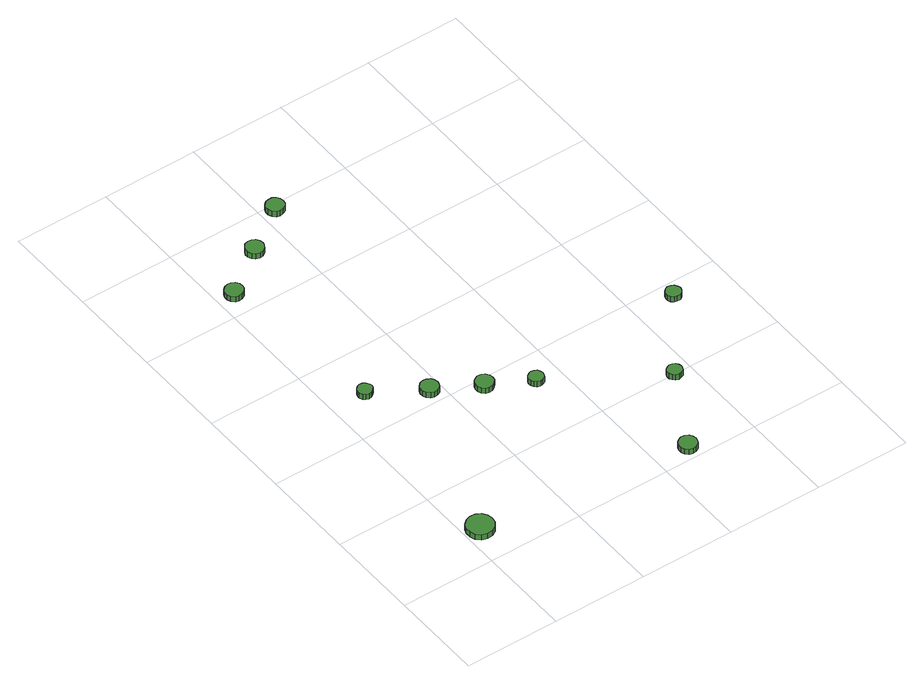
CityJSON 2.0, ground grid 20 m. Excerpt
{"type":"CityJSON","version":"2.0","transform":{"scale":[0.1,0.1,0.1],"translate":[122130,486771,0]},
"CityObjects":{
"tree1":{"type":"SolitaryVegetationObject","attributes":{"function":"something"},"geometry":[{"type":"MultiSurface","lod":"1","boundaries":[[[0,1,2,3,4,5,6,7,8,9,10,11,12,13,14]],[[15,16,17,18,19,20,21,22,23,24,25,26,27,28,29]],[[0,29,28,1]],[[1,28,27,2]],[[2,27,26,3]],[[3,26,25,4]],[[4,25,24,5]],[[5,24,23,6]],[[6,23,22,7]],[[7,22,21,8]],[[8,21,20,9]],[[9,20,19,10]],[[10,19,18,11]],[[11,18,17,12]],[[12,17,16,13]],[[13,16,15,14]],[[14,15,29,0]]]}]},
"tree2":{"type":"SolitaryVegetationObject","attributes":{"function":"something"},"geometry":[{"type":"MultiSurface","lod":"1","boundaries":[[[30,31,32,33,34,35,36,37,38,39,40,41,42,43,44]],[[45,46,47,48,49,50,51,52,53,54,55,56,57,58,59]],[[30,59,58,31]],[[31,58,57,32]],[[32,57,56,33]],[[33,56,55,34]],[[34,55,54,35]],[[35,54,53,36]],[[36,53,52,37]],[[37,52,51,38]],[[38,51,50,39]],[[39,50,49,40]],[[40,49,48,41]],[[41,48,47,42]],[[42,47,46,43]],[[43,46,45,44]],[[44,45,59,30]]]}]},
"tree3":{"type":"SolitaryVegetationObject","attributes":{"function":"something"},"geometry":[{"type":"MultiSurface","lod":"1","boundaries":[[[60,61,62,63,64,65,66,67,68,69,70,71,72,73,74]],[[75,76,77,78,79,80,81,82,83,84,85,86,87,88,89]],[[60,89,88,61]],[[61,88,87,62]],[[62,87,86,63]],[[63,86,85,64]],[[64,85,84,65]],[[65,84,83,66]],[[66,83,82,67]],[[67,82,81,68]],[[68,81,80,69]],[[69,80,79,70]],[[70,79,78,71]],[[71,78,77,72]],[[72,77,76,73]],[[73,76,75,74]],[[74,75,89,60]]]}]},
"tree4":{"type":"SolitaryVegetationObject","attributes":{"function":"something"},"geometry":[{"type":"MultiSurface","lod":"1","boundaries":[[[90,91,92,93,94,95,96,97,98,99,100,101,102,103,104]],[[105,106,107,108,109,110,111,112,113,114,115,116,117,118,119]],[[90,119,118,91]],[[91,118,117,92]],[[92,117,116,93]],[[93,116,115,94]],[[94,115,114,95]],[[95,114,113,96]],[[96,113,112,97]],[[97,112,111,98]],[[98,111,110,99]],[[99,110,109,100]],[[100,109,108,101]],[[101,108,107,102]],[[102,107,106,103]],[[103,106,105,104]],[[104,105,119,90]]]}]},
"tree5":{"type":"SolitaryVegetationObject","attributes":{"function":"something"},"geometry":[{"type":"MultiSurface","lod":"1","boundaries":[[[120,121,122,123,124,125,126,127,128,129,130,131,132,133,134]],[[135,136,137,138,139,140,141,142,143,144,145,146,147,148,149]],[[120,149,148,121]],[[121,148,147,122]],[[122,147,146,123]],[[123,146,145,124]],[[124,145,144,125]],[[125,144,143,126]],[[126,143,142,127]],[[127,142,141,128]],[[128,141,140,129]],[[129,140,139,130]],[[130,139,138,131]],[[131,138,137,132]],[[132,137,136,133]],[[133,136,135,134]],[[134,135,149,120]]]}]},
"tree6":{"type":"SolitaryVegetationObject","attributes":{"function":"something"},"geometry":[{"type":"MultiSurface","lod":"1","boundaries":[[[150,151,152,153,154,155,156,157,158,159,160,161,162,163,164]],[[165,166,167,168,169,170,171,172,173,174,175,176,177,178,179]],[[150,179,178,151]],[[151,178,177,152]],[[152,177,176,153]],[[153,176,175,154]],[[154,175,174,155]],[[155,174,173,156]],[[156,173,172,157]],[[157,172,171,158]],[[158,171,170,159]],[[159,170,169,160]],[[160,169,168,161]],[[161,168,167,162]],[[162,167,166,163]],[[163,166,165,164]],[[164,165,179,150]]]}]},
"tree7":{"type":"SolitaryVegetationObject","attributes":{"function":"something"},"geometry":[{"type":"MultiSurface","lod":"1","boundaries":[[[180,181,182,183,184,185,186,187,188,189,190,191,192,193,194]],[[195,196,197,198,199,200,201,202,203,204,205,206,207,208,209]],[[180,209,208,181]],[[181,208,207,182]],[[182,207,206,183]],[[183,206,205,184]],[[184,205,204,185]],[[185,204,203,186]],[[186,203,202,187]],[[187,202,201,188]],[[188,201,200,189]],[[189,200,199,190]],[[190,199,198,191]],[[191,198,197,192]],[[192,197,196,193]],[[193,196,195,194]],[[194,195,209,180]]]}]},
"tree8":{"type":"SolitaryVegetationObject","attributes":{"function":"something"},"geometry":[{"type":"MultiSurface","lod":"1","boundaries":[[[210,211,212,213,214,215,216,217,218,219,220,221,222,223,224]],[[225,226,227,228,229,230,231,232,233,234,235,236,237,238,239]],[[210,239,238,211]],[[211,238,237,212]],[[212,237,236,213]],[[213,236,235,214]],[[214,235,234,215]],[[215,234,233,216]],[[216,233,232,217]],[[217,232,231,218]],[[218,231,230,219]],[[219,230,229,220]],[[220,229,228,221]],[[221,228,227,222]],[[222,227,226,223]],[[223,226,225,224]],[[224,225,239,210]]]}]},
"tree9":{"type":"SolitaryVegetationObject","attributes":{"function":"something"},"geometry":[{"type":"MultiSurface","lod":"1","boundaries":[[[240,241,242,243,244,245,246,247,248,249,250,251,252,253,254]],[[255,256,257,258,259,260,261,262,263,264,265,266,267,268,269]],[[240,269,268,241]],[[241,268,267,242]],[[242,267,266,243]],[[243,266,265,244]],[[244,265,264,245]],[[245,264,263,246]],[[246,263,262,247]],[[247,262,261,248]],[[248,261,260,249]],[[249,260,259,250]],[[250,259,258,251]],[[251,258,257,252]],[[252,257,256,253]],[[253,256,255,254]],[[254,255,269,240]]]}]},
"tree10":{"type":"SolitaryVegetationObject","attributes":{"function":"something"},"geometry":[{"type":"MultiSurface","lod":"1","boundaries":[[[270,271,272,273,274,275,276,277,278,279,280,281,282,283,284]],[[285,286,287,288,289,290,291,292,293,294,295,296,297,298,299]],[[270,299,298,271]],[[271,298,297,272]],[[272,297,296,273]],[[273,296,295,274]],[[274,295,294,275]],[[275,294,293,276]],[[276,293,292,277]],[[277,292,291,278]],[[278,291,290,279]],[[279,290,289,280]],[[280,289,288,281]],[[281,288,287,282]],[[282,287,286,283]],[[283,286,285,284]],[[284,285,299,270]]]}]},
"tree11":{"type":"SolitaryVegetationObject","attributes":{"function":"something"},"geometry":[{"type":"MultiSurface","lod":"1","boundaries":[[[300,301,302,303,304,305,306,307,308,309,310,311,312,313,314]],[[315,316,317,318,319,320,321,322,323,324,325,326,327,328,329]],[[300,329,328,301]],[[301,328,327,302]],[[302,327,326,303]],[[303,326,325,304]],[[304,325,324,305]],[[305,324,323,306]],[[306,323,322,307]],[[307,322,321,308]],[[308,321,320,309]],[[309,320,319,310]],[[310,319,318,311]],[[311,318,317,312]],[[312,317,316,313]],[[313,316,315,314]],[[314,315,329,300]]]}]}
},
"vertices":[
[60,79,23],[58,90,23],[51,100,23],[41,106,23],[29,107,23],[18,103,23],[9,95,23],[5,85,23],[5,73,23],[9,62,23],[18,54,23],[29,51,23],[41,52,23],[51,58,23],[58,67,23],[58,67,10],[51,58,10],[41,52,10],[29,51,10],[18,54,10],[9,62,10],[5,73,10],[5,85,10],[9,95,10],[18,103,10],[29,107,10],[41,106,10],[51,100,10],[58,90,10],[60,79,10],
[87,490,28],[85,496,28],[81,502,28],[76,505,28],[69,506,28],[63,504,28],[59,499,28],[56,493,28],[56,487,28],[59,481,28],[63,477,28],[69,475,28],[76,476,28],[81,479,28],[85,484,28],[85,484,15],[81,479,15],[76,476,15],[69,475,15],[63,477,15],[59,481,15],[56,487,15],[56,493,15],[59,499,15],[63,504,15],[69,506,15],[76,505,15],[81,502,15],[85,496,15],[87,490,15],
[54,849,24],[53,856,24],[48,863,24],[41,867,24],[33,868,24],[26,865,24],[20,860,24],[17,853,24],[17,845,24],[20,838,24],[26,832,24],[33,830,24],[41,831,24],[48,835,24],[53,841,24],[53,841,11],[48,835,11],[41,831,11],[33,830,11],[26,832,11],[20,838,11],[17,845,11],[17,853,11],[20,860,11],[26,865,11],[33,868,11],[41,867,11],[48,863,11],[53,856,11],[54,849,11],
[191,427,27],[189,435,27],[185,441,27],[178,445,27],[170,446,27],[163,444,27],[157,438,27],[154,431,27],[154,423,27],[157,416,27],[163,411,27],[170,408,27],[178,409,27],[185,413,27],[189,420,27],[189,420,14],[185,413,14],[178,409,14],[170,408,14],[163,411,14],[157,416,14],[154,423,14],[154,431,14],[157,438,14],[163,444,14],[170,446,14],[178,445,14],[185,441,14],[189,435,14],[191,427,14],
[281,379,25],[280,386,25],[275,393,25],[268,397,25],[260,398,25],[253,395,25],[247,390,25],[244,383,25],[244,375,25],[247,368,25],[253,362,25],[260,360,25],[268,361,25],[275,365,25],[280,371,25],[280,371,12],[275,365,12],[268,361,12],[260,360,12],[253,362,12],[247,368,12],[244,375,12],[244,383,12],[247,390,12],[253,395,12],[260,398,12],[268,397,12],[275,393,12],[280,386,12],[281,379,12],
[153,919,23],[151,927,23],[147,933,23],[140,937,23],[132,938,23],[124,936,23],[119,930,23],[115,923,23],[115,915,23],[119,908,23],[124,903,23],[132,900,23],[140,901,23],[147,905,23],[151,912,23],[151,912,10],[147,905,10],[140,901,10],[132,900,10],[124,903,10],[119,908,10],[115,915,10],[115,923,10],[119,930,10],[124,936,10],[132,938,10],[140,937,10],[147,933,10],[151,927,10],[153,919,10],
[363,334,25],[361,340,25],[358,345,25],[352,348,25],[346,349,25],[340,347,25],[335,343,25],[332,337,25],[332,330,25],[335,325,25],[340,320,25],[346,318,25],[352,319,25],[358,322,25],[361,327,25],[361,327,12],[358,322,12],[352,319,12],[346,318,12],[340,320,12],[335,325,12],[332,330,12],[332,337,12],[335,343,12],[340,347,12],[346,349,12],[352,348,12],[358,345,12],[361,340,12],[363,334,12],
[488,27,24],[486,35,24],[482,41,24],[475,45,24],[467,46,24],[460,43,24],[454,38,24],[451,31,24],[451,23,24],[454,16,24],[460,10,24],[467,8,24],[475,9,24],[482,13,24],[486,19,24],[486,19,11],[482,13,11],[475,9,11],[467,8,11],[460,10,11],[454,16,11],[451,23,11],[451,31,11],[454,38,11],[460,43,11],[467,46,11],[475,45,11],[482,41,11],[486,35,11],[488,27,11],
[250,988,22],[248,995,22],[244,1002,22],[237,1006,22],[229,1006,22],[222,1004,22],[216,999,22],[213,992,22],[213,984,22],[216,976,22],[222,971,22],[229,969,22],[237,970,22],[244,974,22],[248,980,22],[248,980,9],[244,974,9],[237,970,9],[229,969,9],[222,971,9],[216,976,9],[213,984,9],[213,992,9],[216,999,9],[222,1004,9],[229,1006,9],[237,1006,9],[244,1002,9],[248,995,9],[250,988,9],
[580,198,24],[578,204,24],[575,209,24],[569,212,24],[563,213,24],[557,211,24],[552,207,24],[549,201,24],[549,194,24],[552,189,24],[557,184,24],[563,182,24],[569,183,24],[575,186,24],[578,191,24],[578,191,11],[575,186,11],[569,183,11],[563,182,11],[557,184,11],[552,189,11],[549,194,11],[549,201,11],[552,207,11],[557,211,11],[563,213,11],[569,212,11],[575,209,11],[578,204,11],[580,198,11],
[702,367,23],[700,373,23],[696,379,23],[691,382,23],[684,383,23],[678,381,23],[673,376,23],[671,370,23],[671,364,23],[673,358,23],[678,354,23],[684,352,23],[691,352,23],[696,355,23],[700,361,23],[700,361,10],[696,355,10],[691,352,10],[684,352,10],[678,354,10],[673,358,10],[671,364,10],[671,370,10],[673,376,10],[678,381,10],[684,383,10],[691,382,10],[696,379,10],[700,373,10],[702,367,10]
]}
